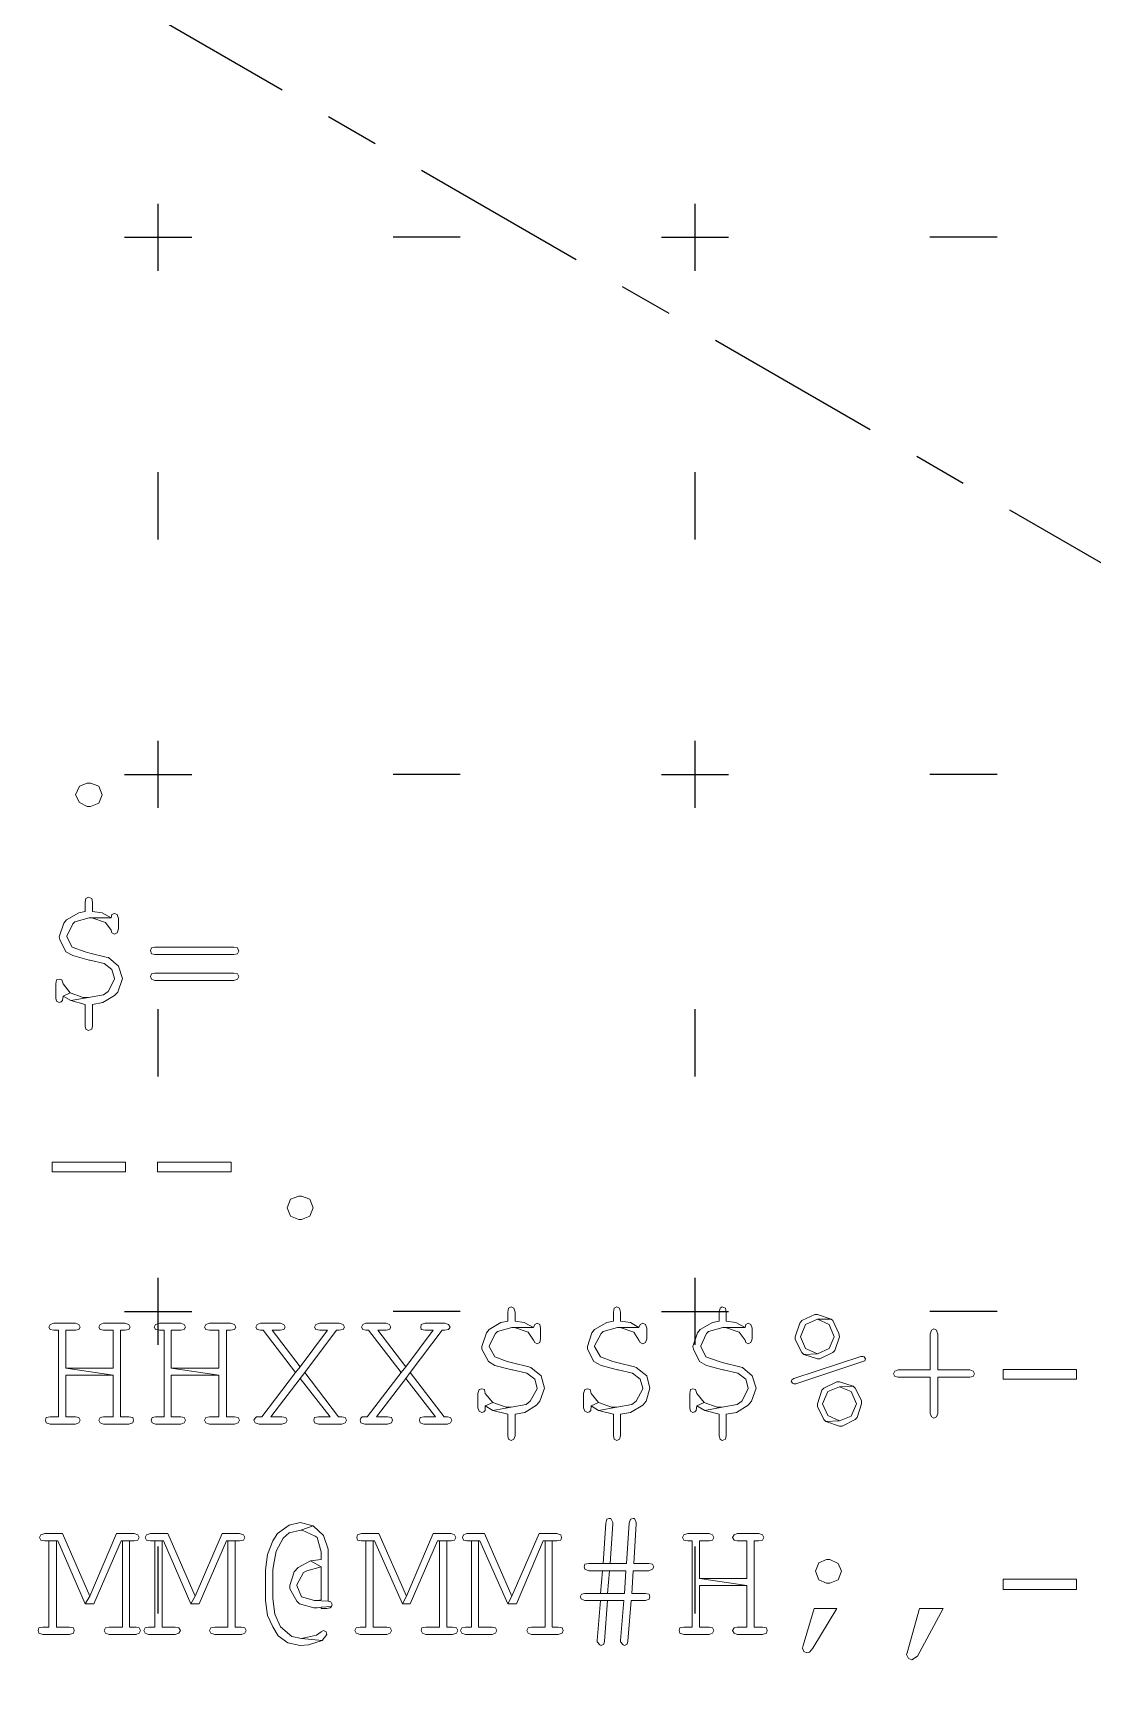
# Model space of a CAD drawing. Header units: inches. Extents: x -51 to 152, y -16 to 48.
# Drawn here: x -45.494 to -43.52, y -9.612 to -6.529 of the extents above; entities that cross this region are included whole.
import ezdxf

# ---------------------------------------------------------------- set-up
doc = ezdxf.new("R2010")
doc.units = ezdxf.units.IN
doc.header["$MEASUREMENT"] = 0
doc.linetypes.add('ACAD_ISO10W100', pattern=[18, 12, -3, 0, -3])

# ---------------------------------------------------------------- blocks, each defined once
blk = doc.blocks.new('PlusMinus')
at = {"color": 0}
for p, q in [((0, -0.0625), (0, 0.0625)), ((-0.0625, 0), (0.0625, 0)), ((0.5625, 0), (0.4375, 0)), ((0, -0.5625), (0, -0.4375))]:
    blk.add_line(p, q, dxfattribs=at)
blk = doc.blocks.new('logogog')
at = {"color": 1, "lineweight": 0}
for points in [[(-1.3774, -1.1488), (-1.3713, -1.1488), (-1.3556, -1.1548), (-1.3556, -1.1548), (-1.3495, -1.1706), (-1.3495, -1.1706), (-1.3556, -1.1864), (-1.3556, -1.1864), (-1.3713, -1.1924), (-1.3713, -1.1924), (-1.3774, -1.1924), (-1.392, -1.1852), (-1.392, -1.1852), (-1.3992, -1.1706), (-1.3992, -1.1706), (-1.392, -1.1548), (-1.392, -1.1548), (-1.3774, -1.1488), (-1.3774, -1.1488), (-1.3774, -1.1488)], [(-1.375, -1.3611), (-1.3798, -1.3635), (-1.381, -1.3708), (-1.381, -1.3877), (-1.3932, -1.3902), (-1.4162, -1.4035), (-1.4211, -1.4096), (-1.4296, -1.435), (-1.4284, -1.4399), (-1.4174, -1.4629), (-1.4041, -1.4702), (-1.3738, -1.4787), (-1.3726, -1.4787), (-1.3459, -1.4848), (-1.3313, -1.4957), (-1.3265, -1.5127), (-1.3265, -1.5139), (-1.3386, -1.5369), (-1.3471, -1.543), (-1.375, -1.5479), (-1.4077, -1.5539), (-1.381, -1.5612), (-1.381, -1.6012), (-1.3798, -1.6073), (-1.375, -1.6097), (-1.3689, -1.6073), (-1.3677, -1.6012), (-1.3677, -1.5612), (-1.3483, -1.5576), (-1.3265, -1.5442), (-1.3204, -1.5382), (-1.3119, -1.5127), (-1.3192, -1.4896), (-1.3374, -1.4739), (-1.3422, -1.4727), (-1.3726, -1.4654), (-1.381, -1.4629), (-1.4053, -1.4545), (-1.415, -1.435), (-1.415, -1.4338), (-1.4041, -1.4108), (-1.4005, -1.4071), (-1.3738, -1.3999), (-1.3325, -1.3999), (-1.3495, -1.3902), (-1.3677, -1.3877), (-1.3677, -1.3708), (-1.3689, -1.3635)], [(-1.3265, -1.3914), (-1.3313, -1.3938), (-1.3325, -1.3999), (-1.3738, -1.3999), (-1.3689, -1.3999), (-1.3434, -1.4084), (-1.3325, -1.4229), (-1.3313, -1.4278), (-1.3265, -1.4302), (-1.3216, -1.4278), (-1.3192, -1.4205), (-1.3192, -1.4011), (-1.3216, -1.3938)], [(-1.1045, -1.4545), (-1.2512, -1.4545), (-1.2573, -1.4557), (-1.2597, -1.4605), (-1.2573, -1.4666), (-1.2512, -1.4678), (-1.1045, -1.4678), (-1.0972, -1.4666), (-1.0948, -1.4617), (-1.0972, -1.4557)], [(-1.1045, -1.503), (-1.2512, -1.503), (-1.2573, -1.5042), (-1.2597, -1.509), (-1.2573, -1.5139), (-1.2512, -1.5163), (-1.1045, -1.5163), (-1.0972, -1.5139), (-1.0948, -1.509), (-1.0972, -1.5042)], [(-1.4296, -1.5139), (-1.4344, -1.5151), (-1.4356, -1.5224), (-1.4356, -1.5491), (-1.4344, -1.5551), (-1.4296, -1.5576), (-1.4259, -1.5564), (-1.4235, -1.5539), (-1.4223, -1.5454), (-1.4089, -1.5394), (-1.4223, -1.5224), (-1.4247, -1.5151)], [(-1.4089, -1.5394), (-1.4223, -1.5454), (-1.4077, -1.5539), (-1.375, -1.5479), (-1.3847, -1.5479)], [(-1.3058, -1.8548), (-1.3058, -1.873), (-1.4429, -1.873), (-1.4429, -1.8548), (-1.3058, -1.8548)], [(-1.1093, -1.8548), (-1.1093, -1.873), (-1.2464, -1.873), (-1.2464, -1.8548), (-1.1093, -1.8548)], [(-0.9832, -1.9178), (-0.9783, -1.9178), (-0.9625, -1.9239), (-0.9625, -1.9239), (-0.9565, -1.9397), (-0.9565, -1.9397), (-0.9625, -1.9555), (-0.9625, -1.9555), (-0.9783, -1.9615), (-0.9783, -1.9615), (-0.9832, -1.9615), (-0.9989, -1.9555), (-0.9989, -1.9555), (-1.005, -1.9397), (-1.005, -1.9397), (-0.9989, -1.9239), (-0.9989, -1.9239), (-0.9832, -1.9178), (-0.9832, -1.9178), (-0.9832, -1.9178)], [(-0.5877, -2.1241), (-0.5926, -2.1265), (-0.5938, -2.1338), (-0.5938, -2.1508), (-0.6071, -2.1532), (-0.6289, -2.1665), (-0.6338, -2.1726), (-0.6423, -2.1981), (-0.6423, -2.2029), (-0.6302, -2.226), (-0.618, -2.2332), (-0.5865, -2.2417), (-0.5853, -2.2417), (-0.5586, -2.2478), (-0.544, -2.2587), (-0.5392, -2.2757), (-0.5392, -2.2769), (-0.5525, -2.3), (-0.5598, -2.306), (-0.5877, -2.3109), (-0.6217, -2.3169), (-0.5938, -2.3242), (-0.5938, -2.3643), (-0.5926, -2.3703), (-0.5877, -2.3727), (-0.5829, -2.3703), (-0.5804, -2.3643), (-0.5804, -2.3242), (-0.5622, -2.3206), (-0.5404, -2.3072), (-0.5343, -2.3), (-0.5258, -2.2757), (-0.5319, -2.2526), (-0.5513, -2.2369), (-0.555, -2.2357), (-0.5853, -2.2284), (-0.595, -2.226), (-0.618, -2.2175), (-0.6289, -2.1981), (-0.6289, -2.1968), (-0.6168, -2.1738), (-0.6132, -2.1702), (-0.5865, -2.1629), (-0.5465, -2.1629), (-0.5634, -2.1532), (-0.5804, -2.1508), (-0.5804, -2.1338), (-0.5829, -2.1265)], [(-0.3912, -2.1241), (-0.396, -2.1265), (-0.3973, -2.1338), (-0.3973, -2.1508), (-0.4094, -2.1532), (-0.4324, -2.1665), (-0.4373, -2.1726), (-0.4458, -2.1981), (-0.4458, -2.2029), (-0.4336, -2.226), (-0.4203, -2.2332), (-0.39, -2.2417), (-0.3888, -2.2417), (-0.3621, -2.2478), (-0.3475, -2.2587), (-0.3427, -2.2757), (-0.3427, -2.2769), (-0.3548, -2.3), (-0.3633, -2.306), (-0.3912, -2.3109), (-0.4252, -2.3169), (-0.3973, -2.3242), (-0.3973, -2.3643), (-0.396, -2.3703), (-0.3912, -2.3727), (-0.3863, -2.3703), (-0.3839, -2.3643), (-0.3839, -2.3242), (-0.3657, -2.3206), (-0.3427, -2.3072), (-0.3366, -2.3), (-0.3293, -2.2757), (-0.3354, -2.2526), (-0.3548, -2.2369), (-0.3584, -2.2357), (-0.3888, -2.2284), (-0.3985, -2.226), (-0.4215, -2.2175), (-0.4324, -2.1981), (-0.4324, -2.1968), (-0.4203, -2.1738), (-0.4167, -2.1702), (-0.39, -2.1629), (-0.3499, -2.1629), (-0.3657, -2.1532), (-0.3839, -2.1508), (-0.3839, -2.1338), (-0.3863, -2.1265)], [(-0.1947, -2.1241), (-0.1983, -2.1265), (-0.2007, -2.1338), (-0.2007, -2.1508), (-0.2129, -2.1532), (-0.2359, -2.1665), (-0.2408, -2.1726), (-0.2493, -2.1981), (-0.248, -2.2029), (-0.2371, -2.226), (-0.2238, -2.2332), (-0.1935, -2.2417), (-0.1922, -2.2417), (-0.1656, -2.2478), (-0.151, -2.2587), (-0.1462, -2.2757), (-0.1462, -2.2769), (-0.1583, -2.3), (-0.1668, -2.306), (-0.1947, -2.3109), (-0.2274, -2.3169), (-0.2007, -2.3242), (-0.2007, -2.3643), (-0.1983, -2.3703), (-0.1947, -2.3727), (-0.1886, -2.3703), (-0.1874, -2.3643), (-0.1874, -2.3242), (-0.168, -2.3206), (-0.1462, -2.3072), (-0.1401, -2.3), (-0.1316, -2.2757), (-0.1389, -2.2526), (-0.1571, -2.2369), (-0.1619, -2.2357), (-0.1922, -2.2284), (-0.2007, -2.226), (-0.225, -2.2175), (-0.2347, -2.1981), (-0.2347, -2.1968), (-0.2238, -2.1738), (-0.2201, -2.1702), (-0.1935, -2.1629), (-0.1522, -2.1629), (-0.1692, -2.1532), (-0.1874, -2.1508), (-0.1874, -2.1338), (-0.1886, -2.1265)], [(-1.3992, -2.1544), (-1.4393, -2.1544), (-1.4465, -2.1568), (-1.449, -2.1617), (-1.4465, -2.1665), (-1.4393, -2.1677), (-1.4308, -2.1677), (-1.4308, -2.3291), (-1.4465, -2.3291), (-1.4538, -2.3303), (-1.455, -2.3351), (-1.4538, -2.34), (-1.4465, -2.3424), (-1.3992, -2.3424), (-1.3932, -2.34), (-1.3907, -2.3351), (-1.3932, -2.3303), (-1.3992, -2.3291), (-1.4174, -2.3291), (-1.4174, -2.2514), (-1.3289, -2.2514), (-1.4174, -2.2381), (-1.4174, -2.1677), (-1.3992, -2.1677), (-1.3932, -2.1665), (-1.3907, -2.1617), (-1.3932, -2.1568)], [(-1.307, -2.1544), (-1.3471, -2.1544), (-1.3531, -2.1568), (-1.3556, -2.1617), (-1.3531, -2.1665), (-1.3471, -2.1677), (-1.3289, -2.1677), (-1.3289, -2.2381), (-1.4174, -2.2381), (-1.3289, -2.2514), (-1.3289, -2.3291), (-1.3471, -2.3291), (-1.3531, -2.3303), (-1.3556, -2.3351), (-1.3531, -2.34), (-1.3471, -2.3424), (-1.2998, -2.3424), (-1.2925, -2.34), (-1.2913, -2.3351), (-1.2925, -2.3303), (-1.2998, -2.3291), (-1.3155, -2.3291), (-1.3155, -2.1677), (-1.307, -2.1677), (-1.2998, -2.1665), (-1.2973, -2.1617), (-1.2998, -2.1568)], [(-1.2027, -2.1544), (-1.2428, -2.1544), (-1.25, -2.1568), (-1.2525, -2.1617), (-1.25, -2.1665), (-1.2428, -2.1677), (-1.2343, -2.1677), (-1.2343, -2.3291), (-1.25, -2.3291), (-1.2561, -2.3303), (-1.2585, -2.3351), (-1.2561, -2.34), (-1.25, -2.3424), (-1.2027, -2.3424), (-1.1967, -2.34), (-1.1942, -2.3351), (-1.1967, -2.3303), (-1.2027, -2.3291), (-1.2209, -2.3291), (-1.2209, -2.2514), (-1.1324, -2.2514), (-1.2209, -2.2381), (-1.2209, -2.1677), (-1.2027, -2.1677), (-1.1967, -2.1665), (-1.1942, -2.1617), (-1.1967, -2.1568)], [(-1.1105, -2.1544), (-1.1493, -2.1544), (-1.1566, -2.1568), (-1.1591, -2.1617), (-1.1566, -2.1665), (-1.1493, -2.1677), (-1.1324, -2.1677), (-1.1324, -2.2381), (-1.2209, -2.2381), (-1.1324, -2.2514), (-1.1324, -2.3291), (-1.1493, -2.3291), (-1.1566, -2.3303), (-1.1591, -2.3351), (-1.1566, -2.34), (-1.1493, -2.3424), (-1.1033, -2.3424), (-1.096, -2.34), (-1.0935, -2.3351), (-1.096, -2.3303), (-1.1033, -2.3291), (-1.1178, -2.3291), (-1.1178, -2.1677), (-1.1105, -2.1677), (-1.1033, -2.1665), (-1.1008, -2.1617), (-1.1033, -2.1568)], [(-0.908, -2.1544), (-0.9443, -2.1544), (-0.9516, -2.1568), (-0.954, -2.1617), (-0.9516, -2.1665), (-0.9443, -2.1677), (-0.9298, -2.1677), (-0.9807, -2.2357), (-0.9892, -2.2466), (-1.0523, -2.3291), (-1.062, -2.3291), (-1.0644, -2.3315), (-1.0669, -2.3351), (-1.0644, -2.34), (-1.0572, -2.3424), (-1.0147, -2.3424), (-1.0074, -2.34), (-1.005, -2.3351), (-1.0074, -2.3303), (-1.0147, -2.3291), (-1.0353, -2.3291), (-0.9807, -2.2575), (-0.9722, -2.2466), (-0.9128, -2.1677), (-0.908, -2.1677), (-0.9007, -2.1665), (-0.8982, -2.1617), (-0.9007, -2.1568)], [(-1.0183, -2.1544), (-1.0547, -2.1544), (-1.0608, -2.1568), (-1.0632, -2.1617), (-1.0608, -2.1665), (-1.0547, -2.1677), (-1.0499, -2.1677), (-0.9892, -2.2466), (-0.9807, -2.2357), (-1.0329, -2.1677), (-1.0183, -2.1677), (-1.0111, -2.1665), (-1.0086, -2.1617), (-1.0111, -2.1568)], [(-0.7114, -2.1544), (-0.7478, -2.1544), (-0.7551, -2.1568), (-0.7563, -2.1617), (-0.7551, -2.1665), (-0.7478, -2.1677), (-0.7333, -2.1677), (-0.7842, -2.2357), (-0.7927, -2.2466), (-0.8558, -2.3291), (-0.8655, -2.3291), (-0.8679, -2.3315), (-0.8691, -2.3351), (-0.8679, -2.34), (-0.8606, -2.3424), (-0.8182, -2.3424), (-0.8109, -2.34), (-0.8085, -2.3351), (-0.8109, -2.3303), (-0.8182, -2.3291), (-0.8388, -2.3291), (-0.7842, -2.2575), (-0.7757, -2.2466), (-0.7163, -2.1677), (-0.7114, -2.1677), (-0.7042, -2.1665), (-0.7017, -2.1617), (-0.7042, -2.1568)], [(-0.8206, -2.1544), (-0.8582, -2.1544), (-0.8643, -2.1568), (-0.8667, -2.1617), (-0.8643, -2.1665), (-0.8582, -2.1677), (-0.8534, -2.1677), (-0.7927, -2.2466), (-0.7842, -2.2357), (-0.8364, -2.1677), (-0.8206, -2.1677), (-0.8145, -2.1665), (-0.8121, -2.1617), (-0.8145, -2.1568)], [(-0.5392, -2.1544), (-0.544, -2.1568), (-0.5465, -2.1629), (-0.5865, -2.1629), (-0.5816, -2.1629), (-0.5562, -2.1714), (-0.5465, -2.1859), (-0.544, -2.1908), (-0.5392, -2.1932), (-0.5343, -2.1908), (-0.5331, -2.1835), (-0.5331, -2.1641), (-0.5343, -2.1568)], [(-0.3427, -2.1544), (-0.3475, -2.1568), (-0.3499, -2.1629), (-0.39, -2.1629), (-0.3851, -2.1629), (-0.3596, -2.1714), (-0.3499, -2.1859), (-0.3475, -2.1908), (-0.3427, -2.1932), (-0.3378, -2.1908), (-0.3354, -2.1835), (-0.3354, -2.1641), (-0.3378, -2.1568)], [(-0.1462, -2.1544), (-0.151, -2.1568), (-0.1522, -2.1629), (-0.1935, -2.1629), (-0.1886, -2.1629), (-0.1631, -2.1714), (-0.1522, -2.1859), (-0.151, -2.1908), (-0.1462, -2.1932), (-0.1413, -2.1908), (-0.1389, -2.1835), (-0.1389, -2.1641), (-0.1413, -2.1568)], [(-0.0176, -2.1386), (-0.0224, -2.1386), (-0.0467, -2.1495), (-0.0503, -2.1544), (-0.0588, -2.1799), (-0.0588, -2.1847), (-0.0467, -2.209), (-0.043, -2.2126), (-0.0176, -2.2114), (-0.0394, -2.2017), (-0.0491, -2.1799), (-0.0394, -2.1568), (-0.0176, -2.1471), (0.0079, -2.1471)], [(0.0079, -2.1471), (-0.0176, -2.1471), (0.0043, -2.1568), (0.014, -2.1799), (0.0043, -2.2017), (-0.0176, -2.2114), (-0.043, -2.2126), (-0.0176, -2.2211), (-0.0127, -2.2211), (0.0115, -2.209), (0.0152, -2.2053), (0.0237, -2.1799), (0.0225, -2.1738), (0.0115, -2.1495)], [(0.1996, -2.1653), (0.1947, -2.1677), (0.1923, -2.175), (0.1923, -2.2417), (0.1329, -2.2417), (0.1268, -2.2442), (0.1244, -2.249), (0.1268, -2.2539), (0.1329, -2.2551), (0.1923, -2.2551), (0.1923, -2.323), (0.1947, -2.3291), (0.1996, -2.3315), (0.2044, -2.3291), (0.2068, -2.323), (0.2068, -2.2551), (0.2663, -2.2551), (0.2724, -2.2539), (0.2748, -2.249), (0.2724, -2.2442), (0.2663, -2.2417), (0.2068, -2.2417), (0.2068, -2.175), (0.2044, -2.1677)], [(0.0673, -2.2163), (0.0637, -2.2163), (-0.0612, -2.2575), (-0.0649, -2.2599), (-0.0661, -2.2624), (-0.0637, -2.266), (-0.0612, -2.2672), (-0.0576, -2.2672), (0.0673, -2.226), (0.071, -2.2247), (0.0722, -2.2211), (0.0698, -2.2175)], [(-0.9722, -2.2466), (-0.9807, -2.2575), (-0.9249, -2.3291), (-0.9468, -2.3291), (-0.954, -2.3303), (-0.9553, -2.3351), (-0.954, -2.34), (-0.9468, -2.3424), (-0.9031, -2.3424), (-0.897, -2.34), (-0.8946, -2.3351), (-0.897, -2.3303), (-0.9031, -2.3291), (-0.9092, -2.3291)], [(-0.7757, -2.2466), (-0.7842, -2.2575), (-0.7284, -2.3291), (-0.7503, -2.3291), (-0.7575, -2.3303), (-0.7587, -2.3351), (-0.7575, -2.34), (-0.7503, -2.3424), (-0.7066, -2.3424), (-0.7005, -2.34), (-0.6981, -2.3351), (-0.7005, -2.3303), (-0.7066, -2.3291), (-0.7126, -2.3291)], [(0.4652, -2.2405), (0.4652, -2.2587), (0.3282, -2.2587), (0.3282, -2.2405), (0.4652, -2.2405)], [(-0.6423, -2.2769), (-0.6471, -2.2781), (-0.6496, -2.2854), (-0.6496, -2.3121), (-0.6471, -2.3182), (-0.6423, -2.3206), (-0.6387, -2.3194), (-0.6362, -2.3169), (-0.6362, -2.3085), (-0.6217, -2.3024), (-0.6362, -2.2854), (-0.6374, -2.2781)], [(-0.4458, -2.2769), (-0.4506, -2.2781), (-0.4531, -2.2854), (-0.4531, -2.3121), (-0.4506, -2.3182), (-0.4458, -2.3206), (-0.4421, -2.3194), (-0.4397, -2.3169), (-0.4385, -2.3085), (-0.4252, -2.3024), (-0.4385, -2.2854), (-0.4409, -2.2781)], [(-0.2493, -2.2769), (-0.2541, -2.2781), (-0.2553, -2.2854), (-0.2553, -2.3121), (-0.2541, -2.3182), (-0.2493, -2.3206), (-0.2456, -2.3194), (-0.2432, -2.3169), (-0.242, -2.3085), (-0.2286, -2.3024), (-0.242, -2.2854), (-0.2444, -2.2781)], [(0.0237, -2.2636), (0.0188, -2.2636), (-0.0054, -2.2757), (-0.0091, -2.2793), (-0.0176, -2.3048), (-0.0176, -2.3097), (-0.0054, -2.3339), (-0.0018, -2.3376), (0.0237, -2.3364), (0.0018, -2.3266), (-0.0079, -2.3048), (0.0018, -2.2818), (0.0237, -2.2733), (0.0492, -2.2721)], [(0.0492, -2.2721), (0.0237, -2.2733), (0.0455, -2.2818), (0.0552, -2.3048), (0.0455, -2.3279), (0.0237, -2.3364), (-0.0018, -2.3376), (0.0237, -2.3461), (0.0285, -2.3461), (0.0528, -2.3339), (0.0564, -2.3303), (0.0649, -2.3048), (0.0649, -2.2987), (0.0528, -2.2757)], [(-0.6217, -2.3024), (-0.6362, -2.3085), (-0.6217, -2.3169), (-0.5877, -2.3109), (-0.5974, -2.3109)], [(-0.4252, -2.3024), (-0.4385, -2.3085), (-0.4252, -2.3169), (-0.3912, -2.3109), (-0.4009, -2.3109)], [(-0.2286, -2.3024), (-0.242, -2.3085), (-0.2274, -2.3169), (-0.1947, -2.3109), (-0.2044, -2.3109)], [(-0.9807, -2.5256), (-1.0014, -2.5304), (-1.0232, -2.5462), (-1.0317, -2.5596), (-1.0414, -2.585), (-1.045, -2.6141), (-1.045, -2.6675), (-1.045, -2.6712), (-1.0414, -2.6991), (-1.0317, -2.7197), (-1.022, -2.7367), (-1.0038, -2.75), (-0.9807, -2.7549), (-0.965, -2.7536), (-0.9395, -2.7452), (-0.9783, -2.7415), (-0.9965, -2.7379), (-1.0171, -2.7197), (-1.028, -2.6966), (-1.0317, -2.6675), (-1.0317, -2.6141), (-1.0305, -2.6056), (-1.0256, -2.579), (-1.0123, -2.5547), (-1.0014, -2.545), (-0.9795, -2.5401), (-0.9565, -2.5317)], [(-0.3609, -2.5183), (-0.3657, -2.5195), (-0.3681, -2.5268), (-0.373, -2.602), (-0.4033, -2.602), (-0.4167, -2.602), (-0.4433, -2.602), (-0.4506, -2.6032), (-0.4518, -2.6081), (-0.4506, -2.6129), (-0.4433, -2.6154), (-0.4179, -2.6154), (-0.3742, -2.6154), (-0.3766, -2.6578), (-0.4082, -2.6578), (-0.4215, -2.6578), (-0.4506, -2.6578), (-0.4567, -2.659), (-0.4591, -2.6639), (-0.4567, -2.6687), (-0.4506, -2.6712), (-0.4215, -2.6712), (-0.3778, -2.6712), (-0.3839, -2.7452), (-0.3839, -2.7476), (-0.3791, -2.7536), (-0.3766, -2.7549), (-0.3718, -2.7524), (-0.3706, -2.7464), (-0.3645, -2.6712), (-0.3378, -2.6712), (-0.3305, -2.6687), (-0.3293, -2.6639), (-0.3305, -2.659), (-0.3378, -2.6578), (-0.3633, -2.6578), (-0.3609, -2.6154), (-0.3317, -2.6154), (-0.3245, -2.6129), (-0.322, -2.6081), (-0.3245, -2.6032), (-0.3317, -2.602), (-0.3596, -2.602), (-0.3548, -2.528), (-0.3548, -2.5256), (-0.3584, -2.5183)], [(-0.4057, -2.5183), (-0.4094, -2.5195), (-0.4118, -2.5268), (-0.4167, -2.602), (-0.4033, -2.602), (-0.3985, -2.528), (-0.3985, -2.5256), (-0.4021, -2.5183)], [(-1.4235, -2.5462), (-1.4563, -2.5462), (-1.4635, -2.5486), (-1.466, -2.5535), (-1.4635, -2.5583), (-1.4563, -2.5596), (-1.449, -2.5596), (-1.432, -2.5596), (-1.381, -2.6772), (-1.3726, -2.6627)], [(-1.2901, -2.5462), (-1.3228, -2.5462), (-1.3726, -2.6627), (-1.381, -2.6772), (-1.3653, -2.6772), (-1.3143, -2.5596), (-1.3119, -2.5596), (-1.2986, -2.5596), (-1.2901, -2.5596), (-1.2828, -2.5583), (-1.2804, -2.5535), (-1.2828, -2.5486)], [(-1.227, -2.5462), (-1.2597, -2.5462), (-1.267, -2.5486), (-1.2694, -2.5535), (-1.267, -2.5583), (-1.2597, -2.5596), (-1.2512, -2.5596), (-1.2355, -2.5596), (-1.1845, -2.6772), (-1.176, -2.6627)], [(-1.0935, -2.5462), (-1.1263, -2.5462), (-1.176, -2.6627), (-1.1845, -2.6772), (-1.1688, -2.6772), (-1.1178, -2.5596), (-1.1154, -2.5596), (-1.102, -2.5596), (-1.0935, -2.5596), (-1.0863, -2.5583), (-1.0838, -2.5535), (-1.0863, -2.5486)], [(-0.9565, -2.5317), (-0.9795, -2.5401), (-0.9771, -2.5401), (-0.9528, -2.5511), (-0.9492, -2.5535), (-0.9419, -2.5802), (-0.9419, -2.5947), (-0.9613, -2.5972), (-0.9419, -2.6081), (-0.9419, -2.6699), (-0.948, -2.6712), (-0.954, -2.6712), (-0.9286, -2.6724), (-0.9286, -2.5802), (-0.9286, -2.5753), (-0.9371, -2.5498)], [(-0.834, -2.5462), (-0.8667, -2.5462), (-0.874, -2.5486), (-0.8752, -2.5535), (-0.874, -2.5583), (-0.8667, -2.5596), (-0.8582, -2.5596), (-0.8424, -2.5596), (-0.7903, -2.6772), (-0.783, -2.6627)], [(-0.6993, -2.5462), (-0.7333, -2.5462), (-0.783, -2.6627), (-0.7903, -2.6772), (-0.7757, -2.6772), (-0.7248, -2.5596), (-0.7211, -2.5596), (-0.7078, -2.5596), (-0.6993, -2.5596), (-0.6932, -2.5583), (-0.6908, -2.5535), (-0.6932, -2.5486)], [(-0.6374, -2.5462), (-0.6702, -2.5462), (-0.6763, -2.5486), (-0.6787, -2.5535), (-0.6763, -2.5583), (-0.6702, -2.5596), (-0.6617, -2.5596), (-0.6459, -2.5596), (-0.5938, -2.6772), (-0.5865, -2.6627)], [(-0.5028, -2.5462), (-0.5355, -2.5462), (-0.5865, -2.6627), (-0.5938, -2.6772), (-0.578, -2.6772), (-0.5283, -2.5596), (-0.5246, -2.5596), (-0.5113, -2.5596), (-0.5028, -2.5596), (-0.4955, -2.5583), (-0.4943, -2.5535), (-0.4955, -2.5486)], [(-0.2189, -2.5462), (-0.259, -2.5462), (-0.2662, -2.5486), (-0.2687, -2.5535), (-0.2662, -2.5583), (-0.259, -2.5596), (-0.2505, -2.5596), (-0.2505, -2.7209), (-0.2662, -2.7209), (-0.2735, -2.7221), (-0.2747, -2.727), (-0.2735, -2.7318), (-0.2662, -2.7342), (-0.2189, -2.7342), (-0.2129, -2.7318), (-0.2104, -2.727), (-0.2129, -2.7221), (-0.2189, -2.7209), (-0.2371, -2.7209), (-0.2371, -2.6433), (-0.1486, -2.6433), (-0.2371, -2.6299), (-0.2371, -2.5596), (-0.2189, -2.5596), (-0.2129, -2.5583), (-0.2104, -2.5535), (-0.2129, -2.5486)], [(-0.1267, -2.5462), (-0.1668, -2.5462), (-0.1728, -2.5486), (-0.1753, -2.5535), (-0.1728, -2.5583), (-0.1668, -2.5596), (-0.1486, -2.5596), (-0.1486, -2.6299), (-0.2371, -2.6299), (-0.1486, -2.6433), (-0.1486, -2.7209), (-0.1668, -2.7209), (-0.1728, -2.7221), (-0.1753, -2.727), (-0.1728, -2.7318), (-0.1668, -2.7342), (-0.1195, -2.7342), (-0.1122, -2.7318), (-0.111, -2.727), (-0.1122, -2.7221), (-0.1195, -2.7209), (-0.1352, -2.7209), (-0.1352, -2.5596), (-0.1267, -2.5596), (-0.1195, -2.5583), (-0.117, -2.5535), (-0.1195, -2.5486)], [(-1.449, -2.5596), (-1.449, -2.7209), (-1.4599, -2.7209), (-1.4672, -2.7221), (-1.4684, -2.727), (-1.4672, -2.7318), (-1.4599, -2.7342), (-1.4102, -2.7342), (-1.4029, -2.7318), (-1.4017, -2.727), (-1.4029, -2.7221), (-1.4102, -2.7209), (-1.4344, -2.7209), (-1.4344, -2.5596), (-1.432, -2.5596)], [(-1.2986, -2.5596), (-1.3119, -2.5596), (-1.3119, -2.7209), (-1.3362, -2.7209), (-1.3434, -2.7221), (-1.3459, -2.727), (-1.3434, -2.7318), (-1.3362, -2.7342), (-1.2864, -2.7342), (-1.2804, -2.7318), (-1.2779, -2.727), (-1.2804, -2.7221), (-1.2864, -2.7209), (-1.2986, -2.7209)], [(-1.2512, -2.5596), (-1.2512, -2.7209), (-1.2634, -2.7209), (-1.2694, -2.7221), (-1.2719, -2.727), (-1.2694, -2.7318), (-1.2634, -2.7342), (-1.2136, -2.7342), (-1.2064, -2.7318), (-1.2039, -2.727), (-1.2064, -2.7221), (-1.2136, -2.7209), (-1.2379, -2.7209), (-1.2379, -2.5596), (-1.2355, -2.5596)], [(-1.102, -2.5596), (-1.1154, -2.5596), (-1.1154, -2.7209), (-1.1396, -2.7209), (-1.1469, -2.7221), (-1.1493, -2.727), (-1.1469, -2.7318), (-1.1396, -2.7342), (-1.0899, -2.7342), (-1.0838, -2.7318), (-1.0814, -2.727), (-1.0838, -2.7221), (-1.0899, -2.7209), (-1.102, -2.7209)], [(-0.8582, -2.5596), (-0.8582, -2.7209), (-0.8691, -2.7209), (-0.8764, -2.7221), (-0.8788, -2.727), (-0.8764, -2.7318), (-0.8691, -2.7342), (-0.8194, -2.7342), (-0.8133, -2.7318), (-0.8109, -2.727), (-0.8133, -2.7221), (-0.8194, -2.7209), (-0.8449, -2.7209), (-0.8449, -2.5596), (-0.8424, -2.5596)], [(-0.7078, -2.5596), (-0.7211, -2.5596), (-0.7211, -2.7209), (-0.7466, -2.7209), (-0.7539, -2.7221), (-0.7551, -2.727), (-0.7527, -2.7318), (-0.7466, -2.7342), (-0.6969, -2.7342), (-0.6896, -2.7318), (-0.6872, -2.727), (-0.6896, -2.7221), (-0.6969, -2.7209), (-0.7078, -2.7209)], [(-0.6617, -2.5596), (-0.6617, -2.7209), (-0.6726, -2.7209), (-0.6799, -2.7221), (-0.6823, -2.727), (-0.6799, -2.7318), (-0.6726, -2.7342), (-0.6229, -2.7342), (-0.6168, -2.7318), (-0.6144, -2.727), (-0.6168, -2.7221), (-0.6229, -2.7209), (-0.6484, -2.7209), (-0.6484, -2.5596), (-0.6459, -2.5596)], [(-0.5113, -2.5596), (-0.5246, -2.5596), (-0.5246, -2.7209), (-0.5501, -2.7209), (-0.5562, -2.7221), (-0.5586, -2.727), (-0.5562, -2.7318), (-0.5501, -2.7342), (-0.5004, -2.7342), (-0.4931, -2.7318), (-0.4907, -2.727), (-0.4931, -2.7221), (-0.5004, -2.7209), (-0.5113, -2.7209)], [(-0.9613, -2.5972), (-0.9844, -2.6093), (-0.9917, -2.6178), (-1.0001, -2.6433), (-1.0001, -2.6493), (-0.9868, -2.6724), (-0.9819, -2.6772), (-0.9553, -2.6845), (-0.9492, -2.6845), (-0.9419, -2.6833), (-0.9225, -2.6821), (-0.9213, -2.6784), (-0.9237, -2.6736), (-0.9286, -2.6724), (-0.954, -2.6712), (-0.9783, -2.6639), (-0.9868, -2.6433), (-0.9868, -2.642), (-0.9747, -2.619), (-0.9686, -2.6154), (-0.9419, -2.6081)], [(-0.4179, -2.6154), (-0.4215, -2.6578), (-0.4082, -2.6578), (-0.4045, -2.6154), (-0.3742, -2.6154)], [(0.0055, -2.5947), (-0.0006, -2.5947), (-0.0151, -2.6008), (-0.0212, -2.6166), (-0.0151, -2.6323), (-0.0006, -2.6384), (0.0055, -2.6384), (0.0213, -2.6323), (0.0273, -2.6166), (0.0213, -2.602)], [(0.4652, -2.6311), (0.4652, -2.6505), (0.3282, -2.6505), (0.3282, -2.6311), (0.4652, -2.6311)], [(-0.9225, -2.6821), (-0.9419, -2.6833), (-0.9419, -2.6857), (-0.931, -2.6857), (-0.9249, -2.6845)], [(-0.4215, -2.6712), (-0.4276, -2.7452), (-0.4276, -2.7476), (-0.4227, -2.7536), (-0.4203, -2.7549), (-0.4154, -2.7524), (-0.4142, -2.7464), (-0.4082, -2.6712), (-0.3778, -2.6712)], [(0.0188, -2.6857), (-0.0236, -2.6857), (-0.0443, -2.7549), (-0.0455, -2.7597), (-0.043, -2.7658), (-0.037, -2.7682), (-0.0321, -2.767), (-0.0261, -2.7597)], [(0.1729, -2.6857), (0.2166, -2.6857), (0.1692, -2.7743), (0.1583, -2.7815), (0.1583, -2.7815), (0.1523, -2.7791), (0.1523, -2.7791), (0.1486, -2.7718), (0.1486, -2.7718), (0.1498, -2.7682), (0.1498, -2.7682), (0.1729, -2.6857)], [(-0.9371, -2.727), (-0.9419, -2.7294), (-0.9504, -2.7354), (-0.9783, -2.7415), (-0.9395, -2.7452), (-0.931, -2.7342), (-0.9322, -2.7294)]]:
    blk.add_lwpolyline(points, close=True, dxfattribs=at)

msp = doc.modelspace()

# ---------------------------------------------------------------- linework, layer by layer
at = {"color": 1, "linetype": 'ACAD_ISO10W100', "ltscale": 0.0277}
msp.add_line((-36.8154, -11.3776), (-51.2613, -3.0372), dxfattribs=at)

# ---------------------------------------------------------------- block references
at = {"color": 0}
msp.add_blockref('logogog', (-44.016, -6.7762), dxfattribs=at)
at = {"color": 1}
for p in [(-45.2613, -6.9088), (-44.2613, -6.9088), (-45.2613, -7.9088), (-44.2613, -7.9088), (-45.2613, -8.9088), (-44.2613, -8.9088)]:
    msp.add_blockref('PlusMinus', p, dxfattribs=at)

doc.saveas('drawing.dxf')
